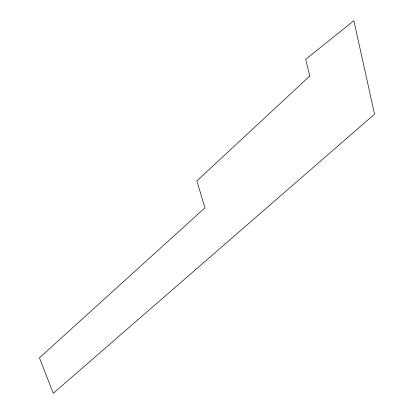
<?xml version="1.0" encoding="UTF-8"?>
<svg xmlns="http://www.w3.org/2000/svg" width="414" height="414" viewBox="0 0 414 414"><rect width="100%" height="100%" fill="white"/><g stroke="black" fill="none" stroke-linecap="round" stroke-linejoin="round"><path stroke-width="0.62" d="M309.76 76.041L196.883 180.892L204.925 207.838L39.454 357.831L53.271 393.3L374.546 114.171L353.877 20.7L305.698 59.305L309.76 76.041"/></g></svg>
